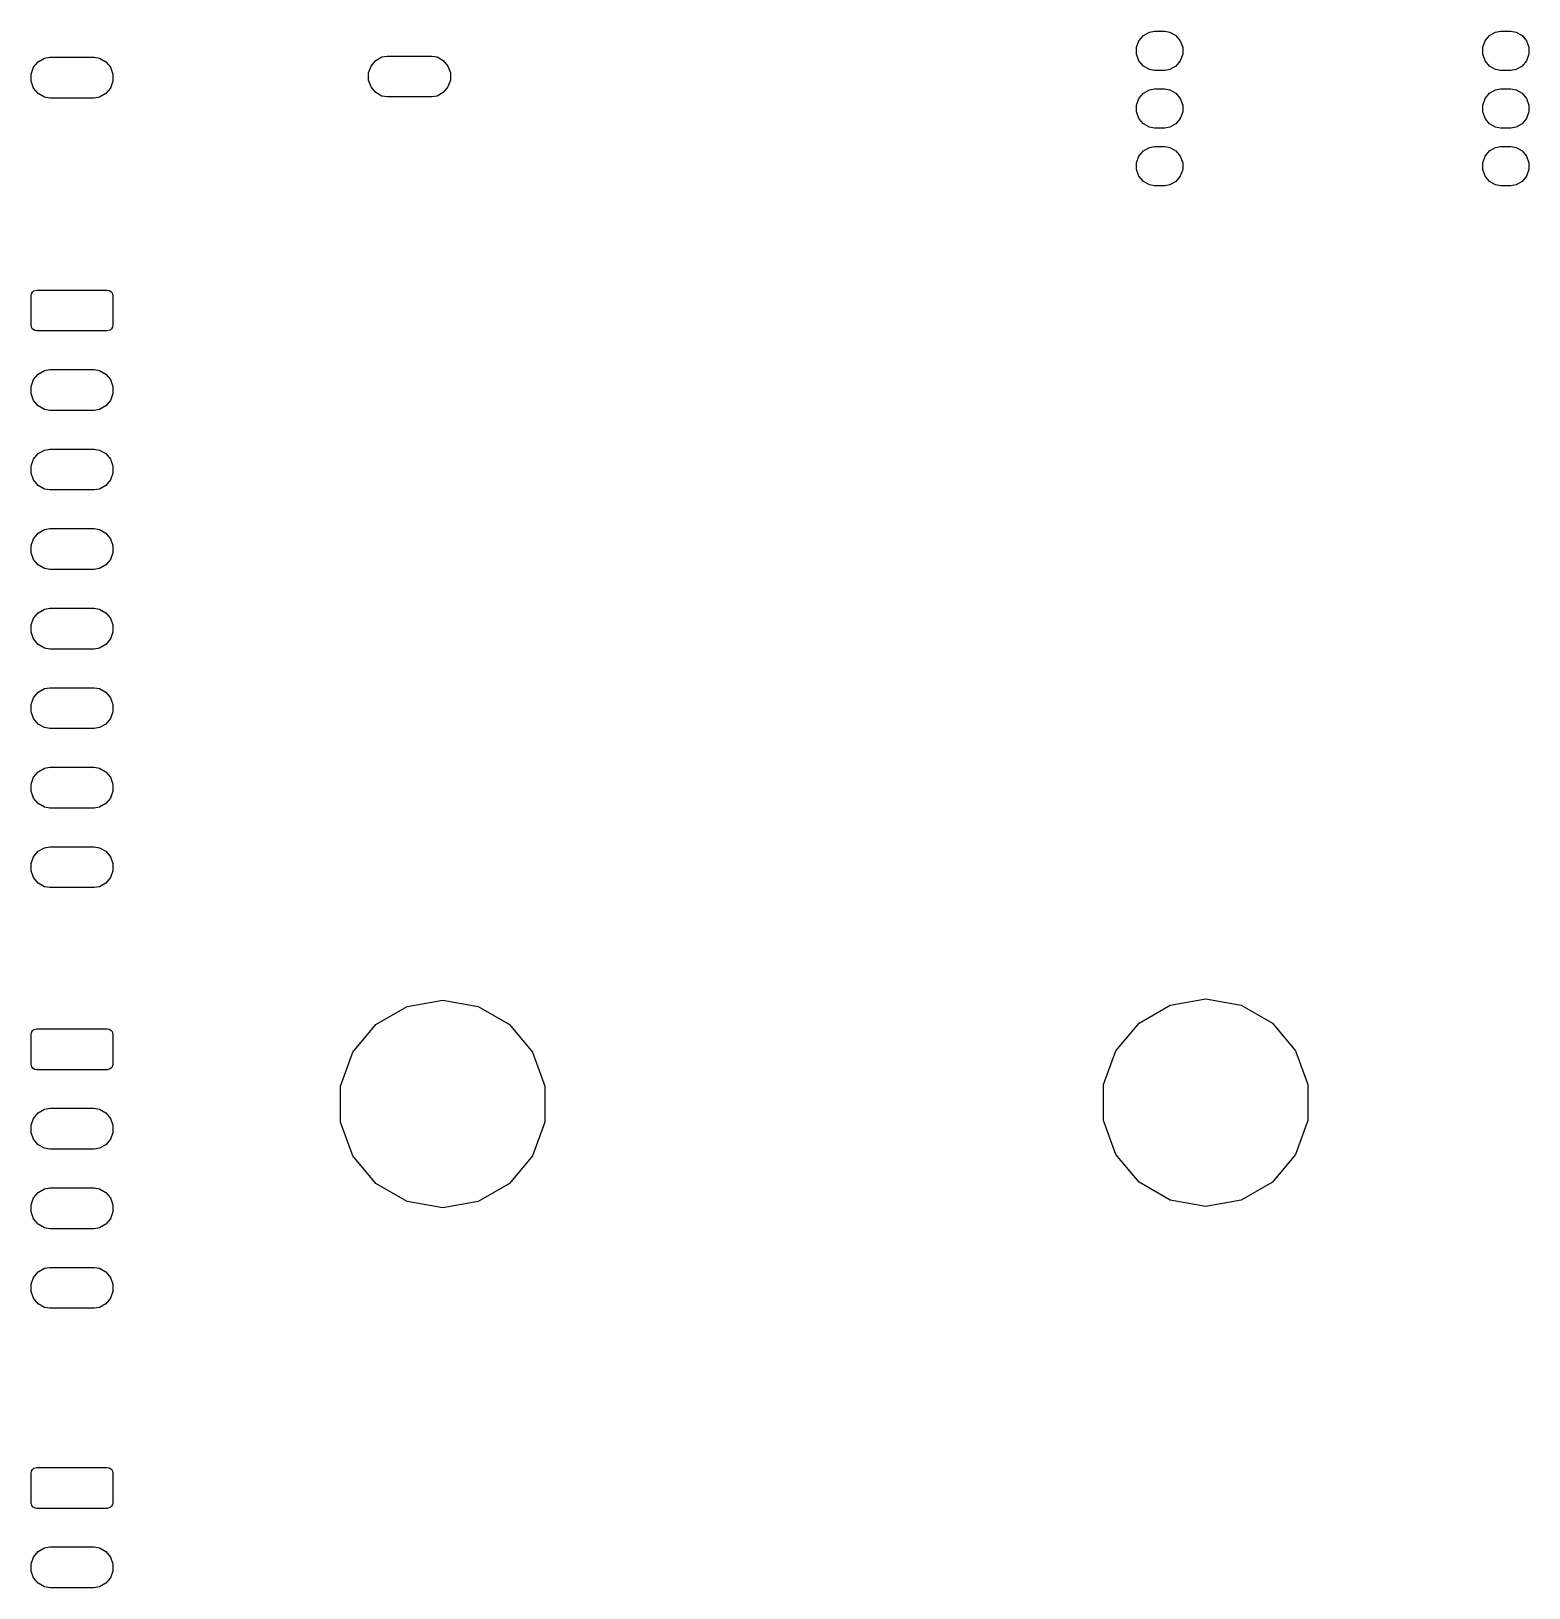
# Model space of a CAD drawing. Extents: x 90 to 156, y -169 to -34.
# Drawn here: x 89.8 to 155.7, y -169.4 to -100.9 of the extents above; entities that cross this region are included whole.
import ezdxf

# ---------------------------------------------------------------- set-up
doc = ezdxf.new("R2010")
doc.units = 0
doc.header["$MEASUREMENT"] = 0
doc.layers.add('BLACK', color=7, linetype='CONTINUOUS')

msp = doc.modelspace()

# ---------------------------------------------------------------- linework, layer by layer
at = {"layer": 'BLACK', "linetype": 'CONTINUOUS'}
for p, q in [((138.43, -101.575), (138.534, -101.289)), ((138.534, -101.289), (138.73, -101.055)), ((138.73, -101.055), (138.994, -100.903)), ((138.994, -100.903), (139.218, -100.863)), ((139.218, -100.863), (139.674, -100.863)), ((139.674, -100.863), (139.898, -100.903)), ((139.898, -100.903), (140.162, -101.055)), ((140.162, -101.055), (140.358, -101.289)), ((140.358, -101.289), (140.462, -101.575)), ((153.67, -101.575), (153.774, -101.289)), ((153.774, -101.289), (153.97, -101.055)), ((153.97, -101.055), (154.234, -100.903)), ((154.234, -100.903), (154.458, -100.863)), ((154.458, -100.863), (154.914, -100.863)), ((154.914, -100.863), (155.138, -100.903)), ((155.138, -100.903), (155.402, -101.055)), ((155.402, -101.055), (155.598, -101.289)), ((155.598, -101.289), (155.702, -101.575)), ((90.0796, -102.21), (90.3544, -102.052)), ((90.3544, -102.052), (90.5883, -102.01)), ((90.5883, -102.01), (92.5457, -102.01)), ((92.5457, -102.01), (92.7796, -102.052)), ((92.7796, -102.052), (93.0544, -102.21)), ((104.939, -102.159), (105.213, -102)), ((105.213, -102), (105.447, -101.959)), ((105.447, -101.959), (107.405, -101.959)), ((107.405, -101.959), (107.639, -102)), ((107.639, -102), (107.913, -102.159)), ((138.43, -101.879), (138.43, -101.575)), ((138.534, -102.165), (138.43, -101.879)), ((140.462, -101.879), (140.358, -102.165)), ((140.462, -101.575), (140.462, -101.879)), ((153.67, -101.879), (153.67, -101.575)), ((153.774, -102.165), (153.67, -101.879)), ((155.702, -101.879), (155.598, -102.165)), ((155.702, -101.575), (155.702, -101.879)), ((89.767, -102.752), (89.8756, -102.453)), ((89.767, -103.069), (89.767, -102.752)), ((89.8756, -102.453), (90.0796, -102.21)), ((93.0544, -102.21), (93.2584, -102.453)), ((93.2584, -102.453), (93.367, -102.752)), ((93.367, -102.752), (93.367, -103.069)), ((104.626, -102.7), (104.735, -102.402)), ((104.626, -103.018), (104.626, -102.7)), ((104.735, -102.402), (104.939, -102.159)), ((107.913, -102.159), (108.117, -102.402)), ((108.117, -102.402), (108.226, -102.7)), ((108.226, -102.7), (108.226, -103.018)), ((138.73, -102.399), (138.534, -102.165)), ((138.994, -102.551), (138.73, -102.399)), ((139.218, -102.591), (138.994, -102.551)), ((139.674, -102.591), (139.218, -102.591)), ((139.898, -102.551), (139.674, -102.591)), ((140.162, -102.399), (139.898, -102.551)), ((140.358, -102.165), (140.162, -102.399)), ((153.97, -102.399), (153.774, -102.165)), ((154.234, -102.551), (153.97, -102.399)), ((154.458, -102.591), (154.234, -102.551)), ((154.914, -102.591), (154.458, -102.591)), ((155.138, -102.551), (154.914, -102.591)), ((155.402, -102.399), (155.138, -102.551)), ((155.598, -102.165), (155.402, -102.399)), ((89.8756, -103.367), (89.767, -103.069)), ((90.0796, -103.61), (89.8756, -103.367)), ((93.2584, -103.367), (93.0544, -103.61)), ((93.367, -103.069), (93.2584, -103.367)), ((104.735, -103.316), (104.626, -103.018)), ((104.939, -103.559), (104.735, -103.316)), ((108.117, -103.316), (107.913, -103.559)), ((108.226, -103.018), (108.117, -103.316)), ((138.73, -103.595), (138.994, -103.443)), ((138.994, -103.443), (139.218, -103.403)), ((139.218, -103.403), (139.674, -103.403)), ((139.674, -103.403), (139.898, -103.443)), ((139.898, -103.443), (140.162, -103.595)), ((153.97, -103.595), (154.234, -103.443)), ((154.234, -103.443), (154.458, -103.403)), ((154.458, -103.403), (154.914, -103.403)), ((154.914, -103.403), (155.138, -103.443)), ((155.138, -103.443), (155.402, -103.595)), ((90.3544, -103.769), (90.0796, -103.61)), ((90.5883, -103.81), (90.3544, -103.769)), ((92.5457, -103.81), (90.5883, -103.81)), ((92.7796, -103.769), (92.5457, -103.81)), ((93.0544, -103.61), (92.7796, -103.769)), ((105.213, -103.718), (104.939, -103.559)), ((105.447, -103.759), (105.213, -103.718)), ((107.405, -103.759), (105.447, -103.759)), ((107.639, -103.718), (107.405, -103.759)), ((107.913, -103.559), (107.639, -103.718)), ((138.43, -104.115), (138.534, -103.829)), ((138.43, -104.419), (138.43, -104.115)), ((138.534, -103.829), (138.73, -103.595)), ((140.162, -103.595), (140.358, -103.829)), ((140.358, -103.829), (140.462, -104.115)), ((140.462, -104.115), (140.462, -104.419)), ((153.67, -104.115), (153.774, -103.829)), ((153.67, -104.419), (153.67, -104.115)), ((153.774, -103.829), (153.97, -103.595)), ((155.402, -103.595), (155.598, -103.829)), ((155.598, -103.829), (155.702, -104.115)), ((155.702, -104.115), (155.702, -104.419)), ((138.534, -104.705), (138.43, -104.419)), ((138.73, -104.939), (138.534, -104.705)), ((140.358, -104.705), (140.162, -104.939)), ((140.462, -104.419), (140.358, -104.705)), ((153.774, -104.705), (153.67, -104.419)), ((153.97, -104.939), (153.774, -104.705)), ((155.598, -104.705), (155.402, -104.939)), ((155.702, -104.419), (155.598, -104.705)), ((138.994, -105.091), (138.73, -104.939)), ((139.218, -105.131), (138.994, -105.091)), ((139.674, -105.131), (139.218, -105.131)), ((139.898, -105.091), (139.674, -105.131)), ((140.162, -104.939), (139.898, -105.091)), ((154.234, -105.091), (153.97, -104.939)), ((154.458, -105.131), (154.234, -105.091)), ((154.914, -105.131), (154.458, -105.131)), ((155.138, -105.091), (154.914, -105.131)), ((155.402, -104.939), (155.138, -105.091)), ((138.534, -106.369), (138.73, -106.135)), ((138.73, -106.135), (138.994, -105.983)), ((138.994, -105.983), (139.218, -105.943)), ((139.218, -105.943), (139.674, -105.943)), ((139.674, -105.943), (139.898, -105.983)), ((139.898, -105.983), (140.162, -106.135)), ((140.162, -106.135), (140.358, -106.369)), ((153.774, -106.369), (153.97, -106.135)), ((153.97, -106.135), (154.234, -105.983)), ((154.234, -105.983), (154.458, -105.943)), ((154.458, -105.943), (154.914, -105.943)), ((154.914, -105.943), (155.138, -105.983)), ((155.138, -105.983), (155.402, -106.135)), ((155.402, -106.135), (155.598, -106.369)), ((138.43, -106.655), (138.534, -106.369)), ((138.43, -106.959), (138.43, -106.655)), ((140.358, -106.369), (140.462, -106.655)), ((140.462, -106.655), (140.462, -106.959)), ((153.67, -106.655), (153.774, -106.369)), ((153.67, -106.959), (153.67, -106.655)), ((155.598, -106.369), (155.702, -106.655)), ((155.702, -106.655), (155.702, -106.959)), ((138.534, -107.245), (138.43, -106.959)), ((138.73, -107.479), (138.534, -107.245)), ((138.994, -107.631), (138.73, -107.479)), ((140.162, -107.479), (139.898, -107.631)), ((140.358, -107.245), (140.162, -107.479)), ((140.462, -106.959), (140.358, -107.245)), ((153.774, -107.245), (153.67, -106.959)), ((153.97, -107.479), (153.774, -107.245)), ((154.234, -107.631), (153.97, -107.479)), ((155.402, -107.479), (155.138, -107.631)), ((155.598, -107.245), (155.402, -107.479)), ((155.702, -106.959), (155.598, -107.245)), ((139.218, -107.671), (138.994, -107.631)), ((139.674, -107.671), (139.218, -107.671)), ((139.898, -107.631), (139.674, -107.671)), ((154.458, -107.671), (154.234, -107.631)), ((154.914, -107.671), (154.458, -107.671)), ((155.138, -107.631), (154.914, -107.671)), ((89.7821, -112.421), (89.8255, -112.346)), ((89.8255, -112.346), (89.892, -112.29)), ((89.892, -112.29), (90.017, -112.257)), ((90.017, -112.257), (93.117, -112.257)), ((93.117, -112.257), (93.2025, -112.272)), ((93.2025, -112.272), (93.2777, -112.315)), ((93.2777, -112.315), (93.3335, -112.382)), ((89.767, -112.507), (89.7821, -112.421)), ((89.767, -113.807), (89.767, -112.507)), ((93.3335, -112.382), (93.367, -112.507)), ((93.367, -112.507), (93.367, -113.807)), ((89.8005, -113.932), (89.767, -113.807)), ((89.8563, -113.999), (89.8005, -113.932)), ((89.9315, -114.042), (89.8563, -113.999)), ((90.017, -114.057), (89.9315, -114.042)), ((93.117, -114.057), (90.017, -114.057)), ((93.242, -114.024), (93.117, -114.057)), ((93.3085, -113.968), (93.242, -114.024)), ((93.3519, -113.893), (93.3085, -113.968)), ((93.367, -113.807), (93.3519, -113.893)), ((90.3544, -115.798), (90.5883, -115.757)), ((90.5883, -115.757), (92.5457, -115.757)), ((92.5457, -115.757), (92.7796, -115.798)), ((89.767, -116.498), (89.8756, -116.2)), ((89.8756, -116.2), (90.0796, -115.957)), ((90.0796, -115.957), (90.3544, -115.798)), ((92.7796, -115.798), (93.0544, -115.957)), ((93.0544, -115.957), (93.2584, -116.2)), ((93.2584, -116.2), (93.367, -116.498)), ((89.767, -116.816), (89.767, -116.498)), ((89.8756, -117.114), (89.767, -116.816)), ((90.0796, -117.357), (89.8756, -117.114)), ((93.2584, -117.114), (93.0544, -117.357)), ((93.367, -116.816), (93.2584, -117.114)), ((93.367, -116.498), (93.367, -116.816)), ((90.3544, -117.516), (90.0796, -117.357)), ((90.5883, -117.557), (90.3544, -117.516)), ((92.5457, -117.557), (90.5883, -117.557)), ((92.7796, -117.516), (92.5457, -117.557)), ((93.0544, -117.357), (92.7796, -117.516)), ((89.767, -119.998), (89.8756, -119.7)), ((89.8756, -119.7), (90.0796, -119.457)), ((90.0796, -119.457), (90.3544, -119.298)), ((90.3544, -119.298), (90.5883, -119.257)), ((90.5883, -119.257), (92.5457, -119.257)), ((92.5457, -119.257), (92.7796, -119.298)), ((92.7796, -119.298), (93.0544, -119.457)), ((93.0544, -119.457), (93.2584, -119.7)), ((93.2584, -119.7), (93.367, -119.998)), ((89.767, -120.316), (89.767, -119.998)), ((89.8756, -120.614), (89.767, -120.316)), ((93.367, -120.316), (93.2584, -120.614)), ((93.367, -119.998), (93.367, -120.316)), ((90.0796, -120.857), (89.8756, -120.614)), ((90.3544, -121.016), (90.0796, -120.857)), ((90.5883, -121.057), (90.3544, -121.016)), ((92.5457, -121.057), (90.5883, -121.057)), ((92.7796, -121.016), (92.5457, -121.057)), ((93.0544, -120.857), (92.7796, -121.016)), ((93.2584, -120.614), (93.0544, -120.857)), ((89.767, -123.498), (89.8756, -123.2)), ((89.8756, -123.2), (90.0796, -122.957)), ((90.0796, -122.957), (90.3544, -122.798)), ((90.3544, -122.798), (90.5883, -122.757)), ((90.5883, -122.757), (92.5457, -122.757)), ((92.5457, -122.757), (92.7796, -122.798)), ((92.7796, -122.798), (93.0544, -122.957)), ((93.0544, -122.957), (93.2584, -123.2)), ((93.2584, -123.2), (93.367, -123.498)), ((89.767, -123.816), (89.767, -123.498)), ((89.8756, -124.114), (89.767, -123.816)), ((93.367, -123.816), (93.2584, -124.114)), ((93.367, -123.498), (93.367, -123.816)), ((90.0796, -124.357), (89.8756, -124.114)), ((90.3544, -124.516), (90.0796, -124.357)), ((90.5883, -124.557), (90.3544, -124.516)), ((92.5457, -124.557), (90.5883, -124.557)), ((92.7796, -124.516), (92.5457, -124.557)), ((93.0544, -124.357), (92.7796, -124.516)), ((93.2584, -124.114), (93.0544, -124.357)), ((89.767, -126.998), (89.8756, -126.7)), ((89.8756, -126.7), (90.0796, -126.457)), ((90.0796, -126.457), (90.3544, -126.298)), ((90.3544, -126.298), (90.5883, -126.257)), ((90.5883, -126.257), (92.5457, -126.257)), ((92.5457, -126.257), (92.7796, -126.298)), ((92.7796, -126.298), (93.0544, -126.457)), ((93.0544, -126.457), (93.2584, -126.7)), ((93.2584, -126.7), (93.367, -126.998)), ((89.767, -127.316), (89.767, -126.998)), ((89.8756, -127.614), (89.767, -127.316)), ((93.367, -127.316), (93.2584, -127.614)), ((93.367, -126.998), (93.367, -127.316)), ((90.0796, -127.857), (89.8756, -127.614)), ((90.3544, -128.016), (90.0796, -127.857)), ((90.5883, -128.057), (90.3544, -128.016)), ((92.5457, -128.057), (90.5883, -128.057)), ((92.7796, -128.016), (92.5457, -128.057)), ((93.0544, -127.857), (92.7796, -128.016)), ((93.2584, -127.614), (93.0544, -127.857)), ((89.8756, -130.2), (90.0796, -129.957)), ((90.0796, -129.957), (90.3544, -129.798)), ((90.3544, -129.798), (90.5883, -129.757)), ((90.5883, -129.757), (92.5457, -129.757)), ((92.5457, -129.757), (92.7796, -129.798)), ((92.7796, -129.798), (93.0544, -129.957)), ((93.0544, -129.957), (93.2584, -130.2)), ((89.767, -130.498), (89.8756, -130.2)), ((89.767, -130.816), (89.767, -130.498)), ((89.8756, -131.114), (89.767, -130.816)), ((93.2584, -130.2), (93.367, -130.498)), ((93.367, -130.816), (93.2584, -131.114)), ((93.367, -130.498), (93.367, -130.816)), ((90.0796, -131.357), (89.8756, -131.114)), ((90.3544, -131.516), (90.0796, -131.357)), ((90.5883, -131.557), (90.3544, -131.516)), ((92.7796, -131.516), (92.5457, -131.557)), ((93.0544, -131.357), (92.7796, -131.516)), ((93.2584, -131.114), (93.0544, -131.357)), ((92.5457, -131.557), (90.5883, -131.557)), ((89.8756, -133.7), (90.0796, -133.457)), ((90.0796, -133.457), (90.3544, -133.298)), ((90.3544, -133.298), (90.5883, -133.257)), ((90.5883, -133.257), (92.5457, -133.257)), ((92.5457, -133.257), (92.7796, -133.298)), ((92.7796, -133.298), (93.0544, -133.457)), ((93.0544, -133.457), (93.2584, -133.7)), ((89.767, -133.998), (89.8756, -133.7)), ((89.767, -134.316), (89.767, -133.998)), ((93.2584, -133.7), (93.367, -133.998)), ((93.367, -133.998), (93.367, -134.316)), ((89.8756, -134.614), (89.767, -134.316)), ((90.0796, -134.857), (89.8756, -134.614)), ((90.3544, -135.016), (90.0796, -134.857)), ((93.0544, -134.857), (92.7796, -135.016)), ((93.2584, -134.614), (93.0544, -134.857)), ((93.367, -134.316), (93.2584, -134.614)), ((90.5883, -135.057), (90.3544, -135.016)), ((92.5457, -135.057), (90.5883, -135.057)), ((92.7796, -135.016), (92.5457, -135.057)), ((89.8756, -137.2), (90.0796, -136.957)), ((90.0796, -136.957), (90.3544, -136.798)), ((90.3544, -136.798), (90.5883, -136.757)), ((90.5883, -136.757), (92.5457, -136.757)), ((92.5457, -136.757), (92.7796, -136.798)), ((92.7796, -136.798), (93.0544, -136.957)), ((93.0544, -136.957), (93.2584, -137.2)), ((89.767, -137.498), (89.8756, -137.2)), ((89.767, -137.816), (89.767, -137.498)), ((93.2584, -137.2), (93.367, -137.498)), ((93.367, -137.498), (93.367, -137.816)), ((89.8756, -138.114), (89.767, -137.816)), ((90.0796, -138.357), (89.8756, -138.114)), ((90.3544, -138.516), (90.0796, -138.357)), ((93.0544, -138.357), (92.7796, -138.516)), ((93.2584, -138.114), (93.0544, -138.357)), ((93.367, -137.816), (93.2584, -138.114)), ((90.5883, -138.557), (90.3544, -138.516)), ((92.5457, -138.557), (90.5883, -138.557)), ((92.7796, -138.516), (92.5457, -138.557)), ((104.949, -144.582), (106.324, -143.788)), ((106.324, -143.788), (107.886, -143.513)), ((107.886, -143.513), (109.449, -143.788)), ((109.449, -143.788), (110.824, -144.582)), ((138.541, -144.518), (139.915, -143.725)), ((139.915, -143.725), (141.478, -143.449)), ((141.478, -143.449), (143.041, -143.725)), ((143.041, -143.725), (144.415, -144.518)), ((137.521, -145.734), (138.541, -144.518)), ((144.415, -144.518), (145.435, -145.734)), ((89.767, -145.019), (89.7821, -144.933)), ((89.767, -146.319), (89.767, -145.019)), ((89.7821, -144.933), (89.8255, -144.858)), ((89.8255, -144.858), (89.892, -144.802)), ((89.892, -144.802), (90.017, -144.769)), ((90.017, -144.769), (93.117, -144.769)), ((93.117, -144.769), (93.2025, -144.784)), ((93.2025, -144.784), (93.2777, -144.827)), ((93.2777, -144.827), (93.3335, -144.894)), ((93.3335, -144.894), (93.367, -145.019)), ((93.367, -145.019), (93.367, -146.319)), ((103.929, -145.797), (104.949, -144.582)), ((110.824, -144.582), (111.844, -145.797)), ((103.386, -147.289), (103.929, -145.797)), ((111.844, -145.797), (112.386, -147.289)), ((136.978, -147.225), (137.521, -145.734)), ((145.435, -145.734), (145.978, -147.225)), ((89.8005, -146.444), (89.767, -146.319)), ((89.8563, -146.511), (89.8005, -146.444)), ((89.9315, -146.554), (89.8563, -146.511)), ((90.017, -146.569), (89.9315, -146.554)), ((93.117, -146.569), (90.017, -146.569)), ((93.242, -146.536), (93.117, -146.569)), ((93.3085, -146.48), (93.242, -146.536)), ((93.3519, -146.405), (93.3085, -146.48)), ((93.367, -146.319), (93.3519, -146.405)), ((103.386, -148.875), (103.386, -147.289)), ((112.386, -147.289), (112.386, -148.875)), ((136.978, -148.812), (136.978, -147.225)), ((145.978, -147.225), (145.978, -148.812)), ((89.8756, -148.712), (90.0796, -148.469)), ((90.0796, -148.469), (90.3544, -148.31)), ((90.3544, -148.31), (90.5883, -148.269)), ((90.5883, -148.269), (92.5457, -148.269)), ((92.5457, -148.269), (92.7796, -148.31)), ((92.7796, -148.31), (93.0544, -148.469)), ((93.0544, -148.469), (93.2584, -148.712)), ((89.767, -149.01), (89.8756, -148.712)), ((89.767, -149.328), (89.767, -149.01)), ((89.8756, -149.626), (89.767, -149.328)), ((93.2584, -148.712), (93.367, -149.01)), ((93.367, -149.328), (93.2584, -149.626)), ((93.367, -149.01), (93.367, -149.328)), ((103.929, -150.367), (103.386, -148.875)), ((112.386, -148.875), (111.844, -150.367)), ((137.521, -150.303), (136.978, -148.812)), ((145.978, -148.812), (145.435, -150.303)), ((90.0796, -149.869), (89.8756, -149.626)), ((90.3544, -150.028), (90.0796, -149.869)), ((90.5883, -150.069), (90.3544, -150.028)), ((92.7796, -150.028), (92.5457, -150.069)), ((93.0544, -149.869), (92.7796, -150.028)), ((93.2584, -149.626), (93.0544, -149.869)), ((92.5457, -150.069), (90.5883, -150.069)), ((104.949, -151.582), (103.929, -150.367)), ((111.844, -150.367), (110.824, -151.582)), ((138.541, -151.519), (137.521, -150.303)), ((145.435, -150.303), (144.415, -151.519)), ((89.8756, -152.212), (90.0796, -151.969)), ((90.0796, -151.969), (90.3544, -151.81)), ((90.3544, -151.81), (90.5883, -151.769)), ((90.5883, -151.769), (92.5457, -151.769)), ((92.5457, -151.769), (92.7796, -151.81)), ((92.7796, -151.81), (93.0544, -151.969)), ((93.0544, -151.969), (93.2584, -152.212)), ((106.324, -152.376), (104.949, -151.582)), ((110.824, -151.582), (109.449, -152.376)), ((139.915, -152.312), (138.541, -151.519)), ((144.415, -151.519), (143.041, -152.312)), ((89.767, -152.51), (89.8756, -152.212)), ((89.767, -152.828), (89.767, -152.51)), ((93.2584, -152.212), (93.367, -152.51)), ((93.367, -152.51), (93.367, -152.828)), ((107.886, -152.651), (106.324, -152.376)), ((109.449, -152.376), (107.886, -152.651)), ((141.478, -152.588), (139.915, -152.312)), ((143.041, -152.312), (141.478, -152.588)), ((89.8756, -153.126), (89.767, -152.828)), ((90.0796, -153.369), (89.8756, -153.126)), ((90.3544, -153.528), (90.0796, -153.369)), ((93.0544, -153.369), (92.7796, -153.528)), ((93.2584, -153.126), (93.0544, -153.369)), ((93.367, -152.828), (93.2584, -153.126)), ((90.5883, -153.569), (90.3544, -153.528)), ((92.5457, -153.569), (90.5883, -153.569)), ((92.7796, -153.528), (92.5457, -153.569)), ((89.8756, -155.712), (90.0796, -155.469)), ((90.0796, -155.469), (90.3544, -155.31)), ((90.3544, -155.31), (90.5883, -155.269)), ((90.5883, -155.269), (92.5457, -155.269)), ((92.5457, -155.269), (92.7796, -155.31)), ((92.7796, -155.31), (93.0544, -155.469)), ((93.0544, -155.469), (93.2584, -155.712)), ((89.767, -156.01), (89.8756, -155.712)), ((89.767, -156.328), (89.767, -156.01)), ((93.2584, -155.712), (93.367, -156.01)), ((93.367, -156.01), (93.367, -156.328)), ((89.8756, -156.626), (89.767, -156.328)), ((90.0796, -156.869), (89.8756, -156.626)), ((90.3544, -157.028), (90.0796, -156.869)), ((93.0544, -156.869), (92.7796, -157.028)), ((93.2584, -156.626), (93.0544, -156.869)), ((93.367, -156.328), (93.2584, -156.626)), ((90.5883, -157.069), (90.3544, -157.028)), ((92.5457, -157.069), (90.5883, -157.069)), ((92.7796, -157.028), (92.5457, -157.069)), ((89.767, -164.323), (89.7821, -164.237)), ((89.767, -165.623), (89.767, -164.323)), ((89.7821, -164.237), (89.8255, -164.162)), ((89.8255, -164.162), (89.892, -164.106)), ((89.892, -164.106), (90.017, -164.073)), ((90.017, -164.073), (93.117, -164.073)), ((93.117, -164.073), (93.2025, -164.088)), ((93.2025, -164.088), (93.2777, -164.131)), ((93.2777, -164.131), (93.3335, -164.198)), ((93.3335, -164.198), (93.367, -164.323)), ((93.367, -164.323), (93.367, -165.623)), ((89.8005, -165.748), (89.767, -165.623)), ((89.8563, -165.815), (89.8005, -165.748)), ((93.3085, -165.784), (93.242, -165.84)), ((93.3519, -165.709), (93.3085, -165.784)), ((93.367, -165.623), (93.3519, -165.709)), ((89.9315, -165.858), (89.8563, -165.815)), ((90.017, -165.873), (89.9315, -165.858)), ((93.117, -165.873), (90.017, -165.873)), ((93.242, -165.84), (93.117, -165.873)), ((89.8756, -168.016), (90.0796, -167.773)), ((90.0796, -167.773), (90.3544, -167.614)), ((90.3544, -167.614), (90.5883, -167.573)), ((90.5883, -167.573), (92.5457, -167.573)), ((92.5457, -167.573), (92.7796, -167.614)), ((92.7796, -167.614), (93.0544, -167.773)), ((93.0544, -167.773), (93.2584, -168.016)), ((89.767, -168.314), (89.8756, -168.016)), ((89.767, -168.632), (89.767, -168.314)), ((93.2584, -168.016), (93.367, -168.314)), ((93.367, -168.314), (93.367, -168.632)), ((89.8756, -168.93), (89.767, -168.632)), ((90.0796, -169.173), (89.8756, -168.93)), ((90.3544, -169.332), (90.0796, -169.173)), ((93.0544, -169.173), (92.7796, -169.332)), ((93.2584, -168.93), (93.0544, -169.173)), ((93.367, -168.632), (93.2584, -168.93)), ((90.5883, -169.373), (90.3544, -169.332)), ((92.5457, -169.373), (90.5883, -169.373)), ((92.7796, -169.332), (92.5457, -169.373))]:
    msp.add_line(p, q, dxfattribs=at)

doc.saveas('drawing.dxf')
